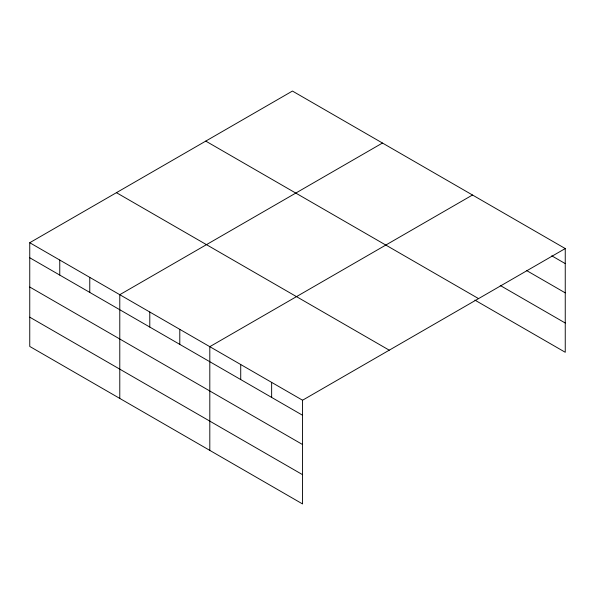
<?xml version="1.0" encoding="UTF-8"?>
<svg xmlns="http://www.w3.org/2000/svg" width="595" height="595" viewBox="0 0 595 595"><rect width="100%" height="100%" fill="white"/><g stroke="black" fill="none" stroke-linecap="round" stroke-linejoin="round"><path stroke-width="0.89" d="M29.75 242.723L302.558 400.227L302.558 503.943L29.75 346.439L29.75 242.723L292.442 91.057L565.25 248.561L565.25 352.277L474.87 300.103M382.466 143.038L119.781 294.696L119.781 398.412M472.497 195.011L209.804 346.677L209.804 450.393M302.558 400.227L565.25 248.561M551.773 255.82L565.25 263.6M526.404 270.435L565.25 292.866M500.239 285.481L565.25 323.018M205.751 141.104L478.566 298.616M116.434 192.676L389.249 350.18M29.75 257.761L302.558 415.265M29.75 287.021L302.558 444.532M29.75 317.172L302.558 474.676M271.64 382.377L271.64 397.415M240.722 364.527L240.722 379.565M179.794 329.347L179.794 344.386M149.784 312.025L149.784 327.064M89.771 277.374L89.771 292.413M59.76 260.045L59.76 275.083"/></g></svg>
